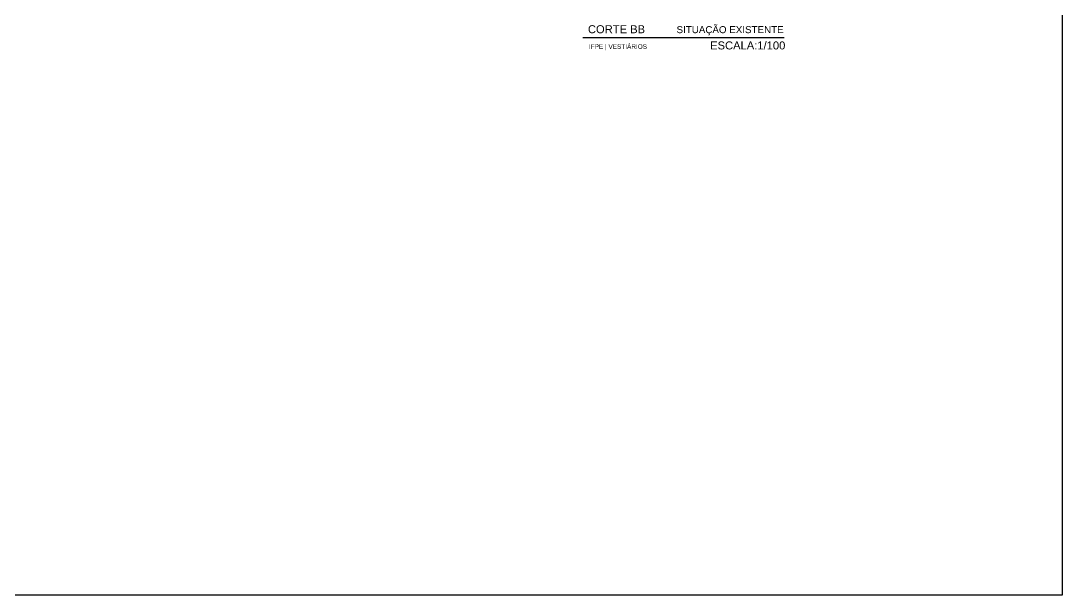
# Model space of a CAD drawing. Header units: metres. Extents: x 2304 to 3408, y 318 to 588.
# Drawn here: x 2666.7 to 2718.7, y 317.8 to 346.6 of the extents above; entities that cross this region are included whole.
import ezdxf

# ---------------------------------------------------------------- set-up
doc = ezdxf.new("R2010")
doc.units = ezdxf.units.M
doc.header["$LTSCALE"] = 5.5
doc.header["$MEASUREMENT"] = 0
for name, color, linetype in [('PENA 0.05', 8, 'Continuous'), ('PENA 0.2', 2, 'Continuous'), ('TXT ESPECIFICAÇÃO', 7, 'Continuous')]:
    doc.layers.add(name, color=color, linetype=linetype)
doc.styles.add('Luana', font='arial.ttf')

msp = doc.modelspace()

# ---------------------------------------------------------------- linework, layer by layer
msp.add_lwpolyline([(2598.664, 414.069), (2718.714, 414.069), (2718.714, 317.827), (2598.664, 317.827)], close=True)
at = {"layer": 'TXT ESPECIFICAÇÃO', "linetype": 'ByBlock'}
msp.add_line((2694.765, 345.721), (2704.821, 345.721), dxfattribs=at)

# ---------------------------------------------------------------- texts
at = {"layer": 'PENA 0.05', "style": 'Luana'}
msp.add_text('SITUAÇÃO EXISTENTE', height=0.35, dxfattribs=at).set_placement((2699.441, 345.934))
at = {"layer": 'PENA 0.05', "linetype": 'ByBlock', "style": 'Luana'}
msp.add_text('IFPE | VESTIÁRIOS', height=0.23, dxfattribs=at).set_placement((2695.062, 345.147))
at = {"layer": 'PENA 0.2', "style": 'Luana'}
for s, p in [('CORTE BB', (2695.012, 345.93)), ('ESCALA:1/100', (2701.119, 345.12))]:
    msp.add_text(s, height=0.4, dxfattribs=at).set_placement(p)

doc.saveas('drawing.dxf')
